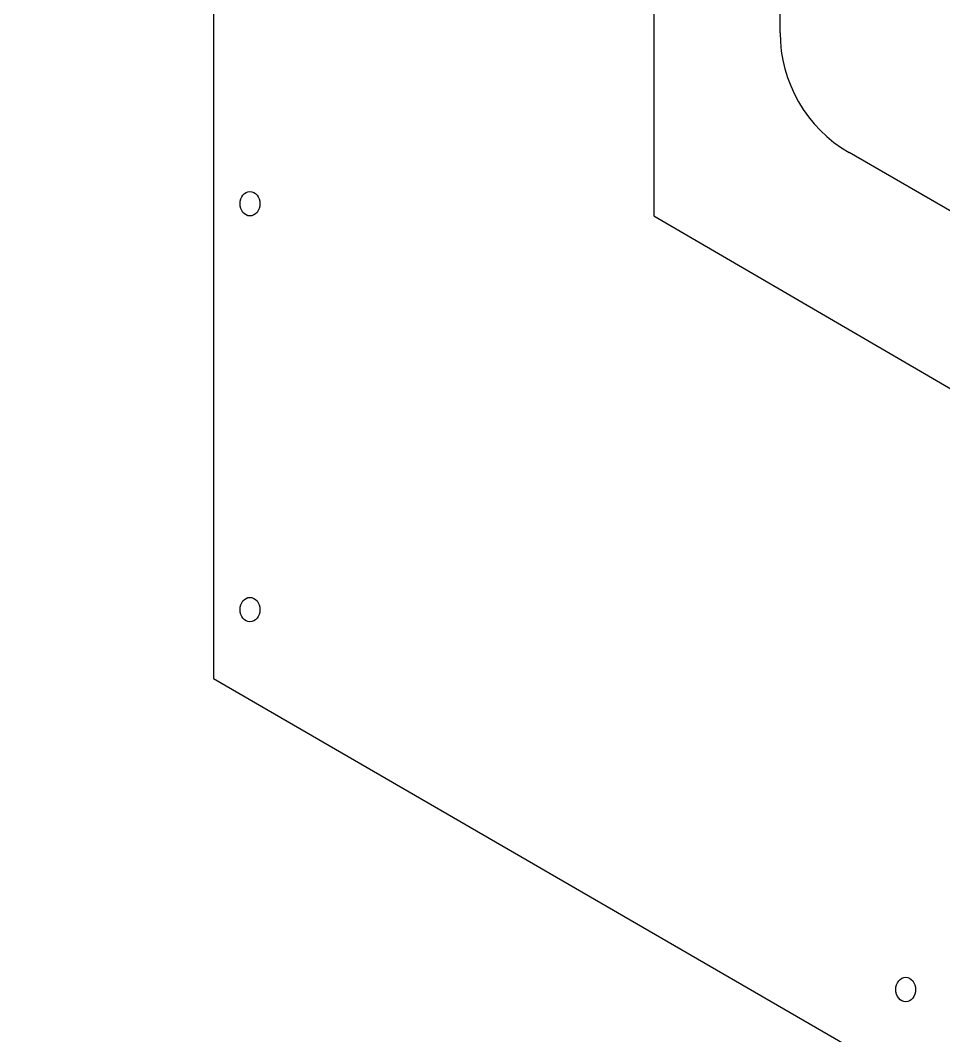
# Model space of a CAD drawing. Extents: x -1337 to 5791, y -3809 to 1769.
# Drawn here: x 1099.6 to 1219.6, y -1920.7 to -1788.8 of the extents above; entities that cross this region are included whole.
import ezdxf

# ---------------------------------------------------------------- set-up
doc = ezdxf.new("R2010")
doc.units = 0
doc.header["$MEASUREMENT"] = 0
for name, color, linetype, lineweight in [('G-ANNO-TTLB', 7, 'Continuous', 0), ('TYVEK', 7, 'Continuous', 0), ('WALL SCRATCH', 7, 'Continuous', 0)]:
    doc.layers.add(name, color=color, linetype=linetype, lineweight=lineweight)

msp = doc.modelspace()

# ---------------------------------------------------------------- hatches: boundary and pattern name
at = {"layer": 'G-ANNO-TTLB', "true_color": 0xff00ff, "transparency": 33554687}
h = msp.add_hatch(color=6, dxfattribs=at)
edge = h.paths.add_edge_path()
edge.add_spline(control_points=[(1773.02, -3692.6), (1773.02, -3692.6), (-1156.5, -3692.6), (-1156.5, -3692.6), (-1156.5, -3692.6), (-1156.5, -1235.6), (-1156.5, -1235.6), (-1156.5, -1235.6), (1773.02, -1235.6), (1773.02, -1235.6), (1773.02, -1235.6), (1773.02, -3692.6), (1773.02, -3692.6)], knot_values=[0, 0, 0, 0, 1, 1, 1, 2, 2, 2, 3, 3, 3, 4, 4, 4, 4], degree=3, periodic=0)
edge = h.paths.add_edge_path()
edge.add_spline(control_points=[(-1147.5, -1244.6), (-1147.5, -1244.6), (-1147.5, -3683.6), (-1147.5, -3683.6), (-1147.5, -3683.6), (1764.02, -3683.6), (1764.02, -3683.6), (1764.02, -3683.6), (1764.02, -1244.6), (1764.02, -1244.6), (1764.02, -1244.6), (-1147.5, -1244.6), (-1147.5, -1244.6)], knot_values=[0, 0, 0, 0, 1, 1, 1, 2, 2, 2, 3, 3, 3, 4, 4, 4, 4], degree=3, periodic=0)
edge.add_line((-1147.5, -1244.6), (-1147.5, -1244.6))

# ---------------------------------------------------------------- linework, layer by layer
at = {"layer": 'G-ANNO-TTLB'}
for points in [[(1773.02, -3692.6), (1773.02, -3692.6), (-1156.5, -3692.6), (-1156.5, -3692.6), (-1156.5, -3692.6), (-1156.5, -1235.6), (-1156.5, -1235.6), (-1156.5, -1235.6), (1773.02, -1235.6), (1773.02, -1235.6), (1773.02, -1235.6), (1773.02, -3692.6), (1773.02, -3692.6)], [(-1147.5, -1244.6), (-1147.5, -1244.6), (-1147.5, -3683.6), (-1147.5, -3683.6), (-1147.5, -3683.6), (1764.02, -3683.6), (1764.02, -3683.6), (1764.02, -3683.6), (1764.02, -1244.6), (1764.02, -1244.6), (1764.02, -1244.6), (-1147.5, -1244.6), (-1147.5, -1244.6)]]:
    msp.add_open_spline(points, degree=3, knots=[0, 0, 0, 0, 1, 1, 1, 2, 2, 2, 3, 3, 3, 4, 4, 4, 4], dxfattribs=at)
at = {"layer": 'TYVEK', "color": 4, "lineweight": 25, "true_color": 0x00ffff}
for p, q in [((1198.35, -1790.46), (1198.35, -1746.85)), ((1238.34, -1823.97), (1207.33, -1806.04))]:
    msp.add_line(p, q, dxfattribs=at)
msp.add_open_spline([(1198.35, -1790.46), (1198.35, -1796.88), (1201.77, -1802.82), (1207.33, -1806.04)], degree=3, dxfattribs=at)
at = {"layer": 'WALL SCRATCH', "color": 2, "lineweight": 25, "true_color": 0xffff00}
for p, q in [((1124.72, -1750.84), (1124.72, -1874.34)), ((1124.72, -1874.34), (1393.51, -2029.95))]:
    msp.add_line(p, q, dxfattribs=at)
at = {"layer": 'WALL SCRATCH', "color": 18, "lineweight": 25, "true_color": 0x000000}
for p, q in [((1181.96, -1757.24), (1181.96, -1814.26)), ((1181.96, -1814.26), (1351.76, -1913.2))]:
    msp.add_line(p, q, dxfattribs=at)
at = {"layer": 'WALL SCRATCH', "color": 1, "lineweight": 25, "true_color": 0xff0000}
msp.add_lwpolyline([(1218.47, -1831.02)], dxfattribs=at)
at = {"layer": 'WALL SCRATCH', "color": 252, "lineweight": 25, "true_color": 0x848484}
for centre in [(1129.48, -1812.67), (1129.48, -1865.4), (1214.67, -1914.75)]:
    msp.add_ellipse(centre, major_axis=(0, 1.59), ratio=0.812499, dxfattribs=at)

doc.saveas('drawing.dxf')
